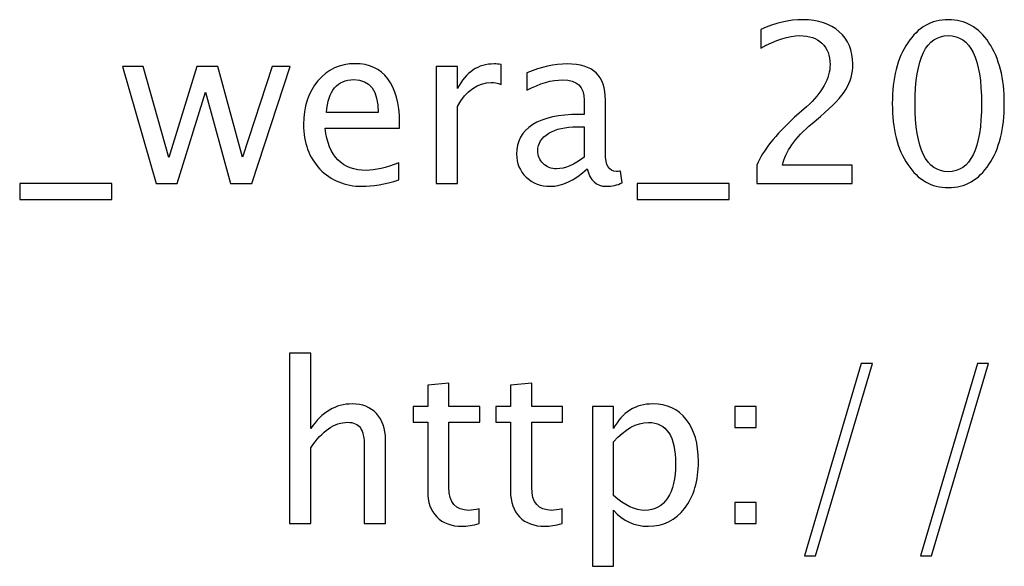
# Model space of a CAD drawing. Header units: centimetres. Extents: x -50 to 50, y -51 to 59.
# Drawn here: x 28.59 to 34.24, y 43.07 to 46.21 of the extents above; entities that cross this region are included whole.
import ezdxf

# ---------------------------------------------------------------- set-up
doc = ezdxf.new("R2010")
doc.units = ezdxf.units.CM
doc.header["$MEASUREMENT"] = 0
doc.layers.add('Layer 1', color=7, linetype='Continuous')

msp = doc.modelspace()

# ---------------------------------------------------------------- linework, layer by layer
at = {"layer": 'Layer 1'}
for points, knots in [([(32.8232, 45.2673), (32.8232, 45.2673), (32.8232, 45.37398), (32.8232, 45.37398), (32.8232, 45.37398), (32.85876, 45.45717), (32.93052, 45.54797), (33.03868, 45.64597), (33.03868, 45.64597), (33.03868, 45.64597), (33.10853, 45.70863), (33.10853, 45.70863), (33.10853, 45.70863), (33.19849, 45.79033), (33.24357, 45.87119), (33.24357, 45.95162), (33.24357, 45.95162), (33.24357, 46.00305), (33.22812, 46.04327), (33.19743, 46.07269), (33.19743, 46.07269), (33.16674, 46.10211), (33.12419, 46.11693), (33.07022, 46.11693), (33.07022, 46.11693), (33.00714, 46.11693), (32.93242, 46.0928), (32.84606, 46.04454), (32.84606, 46.04454), (32.84606, 46.04454), (32.84606, 46.15122), (32.84606, 46.15122), (32.84606, 46.15122), (32.92755, 46.18932), (33.00862, 46.20837), (33.08948, 46.20837), (33.08948, 46.20837), (33.17541, 46.20837), (33.24442, 46.1853), (33.29649, 46.13894), (33.29649, 46.13894), (33.34835, 46.09259), (33.37438, 46.03121), (33.37438, 45.95458), (33.37438, 45.95458), (33.37438, 45.89955), (33.36126, 45.85065), (33.33501, 45.80811), (33.33501, 45.80811), (33.30855, 45.76535), (33.25966, 45.71371), (33.1879, 45.65275), (33.1879, 45.65275), (33.1879, 45.65275), (33.1407, 45.61253), (33.1407, 45.61253), (33.1407, 45.61253), (33.04249, 45.52934), (32.98576, 45.44976), (32.97052, 45.37398), (32.97052, 45.37398), (32.97052, 45.37398), (33.37057, 45.37398), (33.37057, 45.37398), (33.37057, 45.37398), (33.37057, 45.37398), (33.37057, 45.2673), (33.37057, 45.2673), (33.37057, 45.2673), (33.37057, 45.2673), (32.8232, 45.2673), (32.8232, 45.2673)], [0, 0, 0, 0, 0.0526316, 0.0526316, 0.0526316, 0.0526316, 0.1052632, 0.1052632, 0.1052632, 0.1052632, 0.1578947, 0.1578947, 0.1578947, 0.1578947, 0.2105263, 0.2105263, 0.2105263, 0.2105263, 0.2631579, 0.2631579, 0.2631579, 0.2631579, 0.3157895, 0.3157895, 0.3157895, 0.3157895, 0.3684211, 0.3684211, 0.3684211, 0.3684211, 0.4210526, 0.4210526, 0.4210526, 0.4210526, 0.4736842, 0.4736842, 0.4736842, 0.4736842, 0.5263158, 0.5263158, 0.5263158, 0.5263158, 0.5789474, 0.5789474, 0.5789474, 0.5789474, 0.6315789, 0.6315789, 0.6315789, 0.6315789, 0.6842105, 0.6842105, 0.6842105, 0.6842105, 0.7368421, 0.7368421, 0.7368421, 0.7368421, 0.7894737, 0.7894737, 0.7894737, 0.7894737, 0.8421053, 0.8421053, 0.8421053, 0.8421053, 0.8947368, 0.8947368, 0.8947368, 0.8947368, 1, 1, 1, 1]), ([(33.92217, 45.24444), (33.82586, 45.24444), (33.74818, 45.28868), (33.68934, 45.37694), (33.68934, 45.37694), (33.63028, 45.46521), (33.60086, 45.58163), (33.60086, 45.72641), (33.60086, 45.72641), (33.60086, 45.87119), (33.63028, 45.9876), (33.68934, 46.07587), (33.68934, 46.07587), (33.74818, 46.16413), (33.82586, 46.20837), (33.92217, 46.20837), (33.92217, 46.20837), (34.0189, 46.20837), (34.09658, 46.16434), (34.15543, 46.07629), (34.15543, 46.07629), (34.21406, 45.98824), (34.24348, 45.87161), (34.24348, 45.72641), (34.24348, 45.72641), (34.24348, 45.58163), (34.21406, 45.46521), (34.15543, 45.37694), (34.15543, 45.37694), (34.09658, 45.28868), (34.0189, 45.24444), (33.92217, 45.24444)], [0, 0, 0, 0, 0.1111111, 0.1111111, 0.1111111, 0.1111111, 0.2222222, 0.2222222, 0.2222222, 0.2222222, 0.3333333, 0.3333333, 0.3333333, 0.3333333, 0.4444444, 0.4444444, 0.4444444, 0.4444444, 0.5555556, 0.5555556, 0.5555556, 0.5555556, 0.6666667, 0.6666667, 0.6666667, 0.6666667, 0.7777778, 0.7777778, 0.7777778, 0.7777778, 1, 1, 1, 1]), ([(33.92196, 45.33588), (34.04917, 45.33588), (34.11267, 45.46606), (34.11267, 45.72641), (34.11267, 45.72641), (34.11267, 45.98676), (34.04917, 46.11693), (33.92196, 46.11693), (33.92196, 46.11693), (33.79517, 46.11693), (33.73167, 45.98676), (33.73167, 45.72641), (33.73167, 45.72641), (33.73167, 45.46606), (33.79517, 45.33588), (33.92196, 45.33588)], [0, 0, 0, 0, 0.2, 0.2, 0.2, 0.2, 0.4, 0.4, 0.4, 0.4, 0.6, 0.6, 0.6, 0.6, 1, 1, 1, 1]), ([(29.37642, 45.2673), (29.37642, 45.2673), (29.18338, 45.9404), (29.18338, 45.9404), (29.18338, 45.9404), (29.18338, 45.9404), (29.30234, 45.9404), (29.30234, 45.9404), (29.30234, 45.9404), (29.30234, 45.9404), (29.45029, 45.4178), (29.45029, 45.4178), (29.45029, 45.4178), (29.45029, 45.4178), (29.60989, 45.9404), (29.60989, 45.9404), (29.60989, 45.9404), (29.60989, 45.9404), (29.73181, 45.9404), (29.73181, 45.9404), (29.73181, 45.9404), (29.73181, 45.9404), (29.87214, 45.41864), (29.87214, 45.41864), (29.87214, 45.41864), (29.87214, 45.41864), (30.0419, 45.9404), (30.0419, 45.9404), (30.0419, 45.9404), (30.0419, 45.9404), (30.14604, 45.9404), (30.14604, 45.9404), (30.14604, 45.9404), (30.14604, 45.9404), (29.92633, 45.2673), (29.92633, 45.2673), (29.92633, 45.2673), (29.92633, 45.2673), (29.80441, 45.2673), (29.80441, 45.2673), (29.80441, 45.2673), (29.80441, 45.2673), (29.66005, 45.79223), (29.66005, 45.79223), (29.66005, 45.79223), (29.66005, 45.79223), (29.49834, 45.2673), (29.49834, 45.2673), (29.49834, 45.2673), (29.49834, 45.2673), (29.37642, 45.2673), (29.37642, 45.2673)], [0, 0, 0, 0, 0.0714286, 0.0714286, 0.0714286, 0.0714286, 0.1428571, 0.1428571, 0.1428571, 0.1428571, 0.2142857, 0.2142857, 0.2142857, 0.2142857, 0.2857143, 0.2857143, 0.2857143, 0.2857143, 0.3571429, 0.3571429, 0.3571429, 0.3571429, 0.4285714, 0.4285714, 0.4285714, 0.4285714, 0.5, 0.5, 0.5, 0.5, 0.5714286, 0.5714286, 0.5714286, 0.5714286, 0.6428571, 0.6428571, 0.6428571, 0.6428571, 0.7142857, 0.7142857, 0.7142857, 0.7142857, 0.7857143, 0.7857143, 0.7857143, 0.7857143, 0.8571429, 0.8571429, 0.8571429, 0.8571429, 1, 1, 1, 1]), ([(30.77025, 45.28889), (30.68834, 45.26434), (30.61827, 45.25206), (30.55985, 45.25206), (30.55985, 45.25206), (30.46016, 45.25206), (30.37909, 45.28508), (30.31665, 45.35091), (30.31665, 45.35091), (30.25421, 45.41674), (30.22288, 45.50204), (30.22288, 45.60703), (30.22288, 45.60703), (30.22288, 45.70884), (30.2504, 45.79245), (30.30564, 45.85785), (30.30564, 45.85785), (30.36089, 45.92304), (30.43158, 45.95564), (30.51773, 45.95564), (30.51773, 45.95564), (30.59922, 45.95564), (30.6623, 45.92664), (30.70675, 45.86865), (30.70675, 45.86865), (30.7512, 45.81065), (30.77343, 45.72852), (30.77343, 45.62205), (30.77343, 45.62205), (30.77343, 45.62205), (30.77279, 45.5848), (30.77279, 45.5848), (30.77279, 45.5848), (30.77279, 45.5848), (30.34734, 45.5848), (30.34734, 45.5848), (30.34734, 45.5848), (30.36512, 45.42393), (30.44365, 45.3435), (30.58271, 45.3435), (30.58271, 45.3435), (30.63373, 45.3435), (30.69617, 45.35789), (30.77025, 45.38668), (30.77025, 45.38668), (30.77025, 45.38668), (30.77025, 45.28889), (30.77025, 45.28889)], [0, 0, 0, 0, 0.0769231, 0.0769231, 0.0769231, 0.0769231, 0.1538462, 0.1538462, 0.1538462, 0.1538462, 0.2307692, 0.2307692, 0.2307692, 0.2307692, 0.3076923, 0.3076923, 0.3076923, 0.3076923, 0.3846154, 0.3846154, 0.3846154, 0.3846154, 0.4615385, 0.4615385, 0.4615385, 0.4615385, 0.5384615, 0.5384615, 0.5384615, 0.5384615, 0.6153846, 0.6153846, 0.6153846, 0.6153846, 0.6923077, 0.6923077, 0.6923077, 0.6923077, 0.7692308, 0.7692308, 0.7692308, 0.7692308, 0.8461538, 0.8461538, 0.8461538, 0.8461538, 1, 1, 1, 1]), ([(30.98382, 45.2673), (30.98382, 45.2673), (30.98382, 45.9404), (30.98382, 45.9404), (30.98382, 45.9404), (30.98382, 45.9404), (31.10574, 45.9404), (31.10574, 45.9404), (31.10574, 45.9404), (31.10574, 45.9404), (31.10574, 45.81319), (31.10574, 45.81319), (31.10574, 45.81319), (31.15421, 45.90738), (31.22449, 45.95437), (31.31677, 45.95437), (31.31677, 45.95437), (31.32926, 45.95437), (31.34238, 45.95331), (31.35593, 45.9512), (31.35593, 45.9512), (31.35593, 45.9512), (31.35593, 45.83711), (31.35593, 45.83711), (31.35593, 45.83711), (31.33476, 45.84409), (31.31614, 45.84769), (31.30005, 45.84769), (31.30005, 45.84769), (31.22258, 45.84769), (31.15781, 45.80197), (31.10574, 45.71032), (31.10574, 45.71032), (31.10574, 45.71032), (31.10574, 45.2673), (31.10574, 45.2673), (31.10574, 45.2673), (31.10574, 45.2673), (30.98382, 45.2673), (30.98382, 45.2673)], [0, 0, 0, 0, 0.0909091, 0.0909091, 0.0909091, 0.0909091, 0.1818182, 0.1818182, 0.1818182, 0.1818182, 0.2727273, 0.2727273, 0.2727273, 0.2727273, 0.3636364, 0.3636364, 0.3636364, 0.3636364, 0.4545455, 0.4545455, 0.4545455, 0.4545455, 0.5454545, 0.5454545, 0.5454545, 0.5454545, 0.6363636, 0.6363636, 0.6363636, 0.6363636, 0.7272727, 0.7272727, 0.7272727, 0.7272727, 0.8181818, 0.8181818, 0.8181818, 0.8181818, 1, 1, 1, 1]), ([(31.85038, 45.35303), (31.77715, 45.28572), (31.70666, 45.25206), (31.63893, 45.25206), (31.63893, 45.25206), (31.58326, 45.25206), (31.5369, 45.26942), (31.50029, 45.30434), (31.50029, 45.30434), (31.46346, 45.33927), (31.44504, 45.38329), (31.44504, 45.43642), (31.44504, 45.43642), (31.44504, 45.50987), (31.47594, 45.56639), (31.53775, 45.60576), (31.53775, 45.60576), (31.59956, 45.64513), (31.68825, 45.66481), (31.80382, 45.66481), (31.80382, 45.66481), (31.80382, 45.66481), (31.83239, 45.66481), (31.83239, 45.66481), (31.83239, 45.66481), (31.83239, 45.66481), (31.83239, 45.74588), (31.83239, 45.74588), (31.83239, 45.74588), (31.83239, 45.82398), (31.79175, 45.86293), (31.71026, 45.86293), (31.71026, 45.86293), (31.64718, 45.86293), (31.57818, 45.84303), (31.50346, 45.80324), (31.50346, 45.80324), (31.50346, 45.80324), (31.50346, 45.90357), (31.50346, 45.90357), (31.50346, 45.90357), (31.58559, 45.93744), (31.66306, 45.95437), (31.73566, 45.95437), (31.73566, 45.95437), (31.81038, 45.95437), (31.86562, 45.93744), (31.90097, 45.90336), (31.90097, 45.90336), (31.93653, 45.86928), (31.95431, 45.81679), (31.95431, 45.74588), (31.95431, 45.74588), (31.95431, 45.74588), (31.95431, 45.44171), (31.95431, 45.44171), (31.95431, 45.44171), (31.95431, 45.37208), (31.97569, 45.33715), (32.01866, 45.33715), (32.01866, 45.33715), (32.02395, 45.33715), (32.03178, 45.338), (32.04215, 45.33969), (32.04215, 45.33969), (32.04215, 45.33969), (32.05083, 45.27196), (32.05083, 45.27196), (32.05083, 45.27196), (32.0231, 45.25862), (31.99262, 45.25206), (31.95918, 45.25206), (31.95918, 45.25206), (31.90224, 45.25206), (31.86605, 45.28572), (31.85038, 45.35303)], [0, 0, 0, 0, 0.05, 0.05, 0.05, 0.05, 0.1, 0.1, 0.1, 0.1, 0.15, 0.15, 0.15, 0.15, 0.2, 0.2, 0.2, 0.2, 0.25, 0.25, 0.25, 0.25, 0.3, 0.3, 0.3, 0.3, 0.35, 0.35, 0.35, 0.35, 0.4, 0.4, 0.4, 0.4, 0.45, 0.45, 0.45, 0.45, 0.5, 0.5, 0.5, 0.5, 0.55, 0.55, 0.55, 0.55, 0.6, 0.6, 0.6, 0.6, 0.65, 0.65, 0.65, 0.65, 0.7, 0.7, 0.7, 0.7, 0.75, 0.75, 0.75, 0.75, 0.8, 0.8, 0.8, 0.8, 0.85, 0.85, 0.85, 0.85, 0.9, 0.9, 0.9, 0.9, 1, 1, 1, 1]), ([(30.35369, 45.67624), (30.35369, 45.67624), (30.65087, 45.67624), (30.65087, 45.67624), (30.65087, 45.67624), (30.65087, 45.80155), (30.60409, 45.8642), (30.51075, 45.8642), (30.51075, 45.8642), (30.41677, 45.8642), (30.36449, 45.80155), (30.35369, 45.67624)], [0, 0, 0, 0, 0.25, 0.25, 0.25, 0.25, 0.5, 0.5, 0.5, 0.5, 1, 1, 1, 1]), ([(31.83239, 45.41949), (31.83239, 45.41949), (31.83239, 45.59242), (31.83239, 45.59242), (31.83239, 45.59242), (31.83239, 45.59242), (31.79323, 45.59369), (31.79323, 45.59369), (31.79323, 45.59369), (31.7255, 45.59369), (31.67089, 45.5812), (31.62919, 45.55623), (31.62919, 45.55623), (31.5877, 45.53104), (31.56696, 45.49781), (31.56696, 45.45632), (31.56696, 45.45632), (31.56696, 45.42732), (31.57733, 45.40277), (31.59786, 45.38266), (31.59786, 45.38266), (31.61861, 45.36255), (31.6438, 45.35239), (31.67364, 45.35239), (31.67364, 45.35239), (31.72444, 45.35239), (31.77736, 45.37483), (31.83239, 45.41949)], [0, 0, 0, 0, 0.125, 0.125, 0.125, 0.125, 0.25, 0.25, 0.25, 0.25, 0.375, 0.375, 0.375, 0.375, 0.5, 0.5, 0.5, 0.5, 0.625, 0.625, 0.625, 0.625, 0.75, 0.75, 0.75, 0.75, 1, 1, 1, 1]), ([(28.5941, 45.17586), (28.5941, 45.17586), (28.5941, 45.2673), (28.5941, 45.2673), (28.5941, 45.2673), (28.5941, 45.2673), (29.12242, 45.2673), (29.12242, 45.2673), (29.12242, 45.2673), (29.12242, 45.2673), (29.12242, 45.17586), (29.12242, 45.17586), (29.12242, 45.17586), (29.12242, 45.17586), (28.5941, 45.17586), (28.5941, 45.17586)], [0, 0, 0, 0, 0.2, 0.2, 0.2, 0.2, 0.4, 0.4, 0.4, 0.4, 0.6, 0.6, 0.6, 0.6, 1, 1, 1, 1]), ([(32.13613, 45.17586), (32.13613, 45.17586), (32.13613, 45.2673), (32.13613, 45.2673), (32.13613, 45.2673), (32.13613, 45.2673), (32.66445, 45.2673), (32.66445, 45.2673), (32.66445, 45.2673), (32.66445, 45.2673), (32.66445, 45.17586), (32.66445, 45.17586), (32.66445, 45.17586), (32.66445, 45.17586), (32.13613, 45.17586), (32.13613, 45.17586)], [0, 0, 0, 0, 0.2, 0.2, 0.2, 0.2, 0.4, 0.4, 0.4, 0.4, 0.6, 0.6, 0.6, 0.6, 1, 1, 1, 1]), ([(30.14179, 43.31573), (30.14179, 43.31573), (30.14179, 44.2949), (30.14179, 44.2949), (30.14179, 44.2949), (30.14179, 44.2949), (30.26371, 44.2949), (30.26371, 44.2949), (30.26371, 44.2949), (30.26371, 44.2949), (30.26371, 43.86162), (30.26371, 43.86162), (30.26371, 43.86162), (30.32827, 43.95581), (30.40743, 44.0028), (30.50099, 44.0028), (30.50099, 44.0028), (30.55983, 44.0028), (30.60661, 43.98439), (30.64111, 43.94734), (30.64111, 43.94734), (30.67561, 43.91051), (30.69297, 43.86077), (30.69297, 43.79854), (30.69297, 43.79854), (30.69297, 43.79854), (30.69297, 43.31573), (30.69297, 43.31573), (30.69297, 43.31573), (30.69297, 43.31573), (30.57105, 43.31573), (30.57105, 43.31573), (30.57105, 43.31573), (30.57105, 43.31573), (30.57105, 43.75875), (30.57105, 43.75875), (30.57105, 43.75875), (30.57105, 43.8087), (30.56364, 43.84426), (30.54904, 43.86543), (30.54904, 43.86543), (30.53422, 43.88681), (30.50988, 43.89739), (30.4758, 43.89739), (30.4758, 43.89739), (30.40087, 43.89739), (30.33017, 43.8485), (30.26371, 43.75071), (30.26371, 43.75071), (30.26371, 43.75071), (30.26371, 43.31573), (30.26371, 43.31573), (30.26371, 43.31573), (30.26371, 43.31573), (30.14179, 43.31573), (30.14179, 43.31573)], [0, 0, 0, 0, 0.0666667, 0.0666667, 0.0666667, 0.0666667, 0.1333333, 0.1333333, 0.1333333, 0.1333333, 0.2, 0.2, 0.2, 0.2, 0.2666667, 0.2666667, 0.2666667, 0.2666667, 0.3333333, 0.3333333, 0.3333333, 0.3333333, 0.4, 0.4, 0.4, 0.4, 0.4666667, 0.4666667, 0.4666667, 0.4666667, 0.5333333, 0.5333333, 0.5333333, 0.5333333, 0.6, 0.6, 0.6, 0.6, 0.6666667, 0.6666667, 0.6666667, 0.6666667, 0.7333333, 0.7333333, 0.7333333, 0.7333333, 0.8, 0.8, 0.8, 0.8, 0.8666667, 0.8666667, 0.8666667, 0.8666667, 1, 1, 1, 1]), ([(33.09623, 43.13158), (33.09623, 43.13158), (33.42283, 44.23394), (33.42283, 44.23394), (33.42283, 44.23394), (33.42283, 44.23394), (33.48739, 44.23394), (33.48739, 44.23394), (33.48739, 44.23394), (33.48739, 44.23394), (33.16079, 43.13158), (33.16079, 43.13158), (33.16079, 43.13158), (33.16079, 43.13158), (33.09623, 43.13158), (33.09623, 43.13158)], [0, 0, 0, 0, 0.2, 0.2, 0.2, 0.2, 0.4, 0.4, 0.4, 0.4, 0.6, 0.6, 0.6, 0.6, 1, 1, 1, 1]), ([(33.76213, 43.13158), (33.76213, 43.13158), (34.08873, 44.23394), (34.08873, 44.23394), (34.08873, 44.23394), (34.08873, 44.23394), (34.15329, 44.23394), (34.15329, 44.23394), (34.15329, 44.23394), (34.15329, 44.23394), (33.82669, 43.13158), (33.82669, 43.13158), (33.82669, 43.13158), (33.82669, 43.13158), (33.76213, 43.13158), (33.76213, 43.13158)], [0, 0, 0, 0, 0.2, 0.2, 0.2, 0.2, 0.4, 0.4, 0.4, 0.4, 0.6, 0.6, 0.6, 0.6, 1, 1, 1, 1]), ([(31.23103, 43.31594), (31.19335, 43.30557), (31.16055, 43.30049), (31.13282, 43.30049), (31.13282, 43.30049), (31.07059, 43.30049), (31.02212, 43.31827), (30.9874, 43.35383), (30.9874, 43.35383), (30.95248, 43.38939), (30.93512, 43.43871), (30.93512, 43.502), (30.93512, 43.502), (30.93512, 43.502), (30.93512, 43.89739), (30.93512, 43.89739), (30.93512, 43.89739), (30.93512, 43.89739), (30.85088, 43.89739), (30.85088, 43.89739), (30.85088, 43.89739), (30.85088, 43.89739), (30.85088, 43.98883), (30.85088, 43.98883), (30.85088, 43.98883), (30.85088, 43.98883), (30.93512, 43.98883), (30.93512, 43.98883), (30.93512, 43.98883), (30.93512, 43.98883), (30.93512, 44.11054), (30.93512, 44.11054), (30.93512, 44.11054), (30.93512, 44.11054), (31.05704, 44.12218), (31.05704, 44.12218), (31.05704, 44.12218), (31.05704, 44.12218), (31.05704, 43.98883), (31.05704, 43.98883), (31.05704, 43.98883), (31.05704, 43.98883), (31.23357, 43.98883), (31.23357, 43.98883), (31.23357, 43.98883), (31.23357, 43.98883), (31.23357, 43.89739), (31.23357, 43.89739), (31.23357, 43.89739), (31.23357, 43.89739), (31.05704, 43.89739), (31.05704, 43.89739), (31.05704, 43.89739), (31.05704, 43.89739), (31.05704, 43.52401), (31.05704, 43.52401), (31.05704, 43.52401), (31.05704, 43.43596), (31.09535, 43.39193), (31.17176, 43.39193), (31.17176, 43.39193), (31.18806, 43.39193), (31.20775, 43.39468), (31.23103, 43.39997), (31.23103, 43.39997), (31.23103, 43.39997), (31.23103, 43.31594), (31.23103, 43.31594)], [0, 0, 0, 0, 0.0555556, 0.0555556, 0.0555556, 0.0555556, 0.1111111, 0.1111111, 0.1111111, 0.1111111, 0.1666667, 0.1666667, 0.1666667, 0.1666667, 0.2222222, 0.2222222, 0.2222222, 0.2222222, 0.2777778, 0.2777778, 0.2777778, 0.2777778, 0.3333333, 0.3333333, 0.3333333, 0.3333333, 0.3888889, 0.3888889, 0.3888889, 0.3888889, 0.4444444, 0.4444444, 0.4444444, 0.4444444, 0.5, 0.5, 0.5, 0.5, 0.5555556, 0.5555556, 0.5555556, 0.5555556, 0.6111111, 0.6111111, 0.6111111, 0.6111111, 0.6666667, 0.6666667, 0.6666667, 0.6666667, 0.7222222, 0.7222222, 0.7222222, 0.7222222, 0.7777778, 0.7777778, 0.7777778, 0.7777778, 0.8333333, 0.8333333, 0.8333333, 0.8333333, 0.8888889, 0.8888889, 0.8888889, 0.8888889, 1, 1, 1, 1]), ([(31.70601, 43.31594), (31.66833, 43.30557), (31.63553, 43.30049), (31.6078, 43.30049), (31.6078, 43.30049), (31.54557, 43.30049), (31.4971, 43.31827), (31.46238, 43.35383), (31.46238, 43.35383), (31.42746, 43.38939), (31.4101, 43.43871), (31.4101, 43.502), (31.4101, 43.502), (31.4101, 43.502), (31.4101, 43.89739), (31.4101, 43.89739), (31.4101, 43.89739), (31.4101, 43.89739), (31.32586, 43.89739), (31.32586, 43.89739), (31.32586, 43.89739), (31.32586, 43.89739), (31.32586, 43.98883), (31.32586, 43.98883), (31.32586, 43.98883), (31.32586, 43.98883), (31.4101, 43.98883), (31.4101, 43.98883), (31.4101, 43.98883), (31.4101, 43.98883), (31.4101, 44.11054), (31.4101, 44.11054), (31.4101, 44.11054), (31.4101, 44.11054), (31.53202, 44.12218), (31.53202, 44.12218), (31.53202, 44.12218), (31.53202, 44.12218), (31.53202, 43.98883), (31.53202, 43.98883), (31.53202, 43.98883), (31.53202, 43.98883), (31.70855, 43.98883), (31.70855, 43.98883), (31.70855, 43.98883), (31.70855, 43.98883), (31.70855, 43.89739), (31.70855, 43.89739), (31.70855, 43.89739), (31.70855, 43.89739), (31.53202, 43.89739), (31.53202, 43.89739), (31.53202, 43.89739), (31.53202, 43.89739), (31.53202, 43.52401), (31.53202, 43.52401), (31.53202, 43.52401), (31.53202, 43.43596), (31.57033, 43.39193), (31.64674, 43.39193), (31.64674, 43.39193), (31.66304, 43.39193), (31.68273, 43.39468), (31.70601, 43.39997), (31.70601, 43.39997), (31.70601, 43.39997), (31.70601, 43.31594), (31.70601, 43.31594)], [0, 0, 0, 0, 0.0555556, 0.0555556, 0.0555556, 0.0555556, 0.1111111, 0.1111111, 0.1111111, 0.1111111, 0.1666667, 0.1666667, 0.1666667, 0.1666667, 0.2222222, 0.2222222, 0.2222222, 0.2222222, 0.2777778, 0.2777778, 0.2777778, 0.2777778, 0.3333333, 0.3333333, 0.3333333, 0.3333333, 0.3888889, 0.3888889, 0.3888889, 0.3888889, 0.4444444, 0.4444444, 0.4444444, 0.4444444, 0.5, 0.5, 0.5, 0.5, 0.5555556, 0.5555556, 0.5555556, 0.5555556, 0.6111111, 0.6111111, 0.6111111, 0.6111111, 0.6666667, 0.6666667, 0.6666667, 0.6666667, 0.7222222, 0.7222222, 0.7222222, 0.7222222, 0.7777778, 0.7777778, 0.7777778, 0.7777778, 0.8333333, 0.8333333, 0.8333333, 0.8333333, 0.8888889, 0.8888889, 0.8888889, 0.8888889, 1, 1, 1, 1]), ([(31.88, 43.07062), (31.88, 43.07062), (31.88, 43.98883), (31.88, 43.98883), (31.88, 43.98883), (31.88, 43.98883), (32.00192, 43.98883), (32.00192, 43.98883), (32.00192, 43.98883), (32.00192, 43.98883), (32.00192, 43.86162), (32.00192, 43.86162), (32.00192, 43.86162), (32.05187, 43.95581), (32.12702, 44.0028), (32.22713, 44.0028), (32.22713, 44.0028), (32.3082, 44.0028), (32.37191, 43.97338), (32.41848, 43.91432), (32.41848, 43.91432), (32.46505, 43.85527), (32.48833, 43.77462), (32.48833, 43.67239), (32.48833, 43.67239), (32.48833, 43.56105), (32.46187, 43.47109), (32.40917, 43.40294), (32.40917, 43.40294), (32.35646, 43.33457), (32.28704, 43.30049), (32.2011, 43.30049), (32.2011, 43.30049), (32.1213, 43.30049), (32.05484, 43.33097), (32.00192, 43.39214), (32.00192, 43.39214), (32.00192, 43.39214), (32.00192, 43.07062), (32.00192, 43.07062), (32.00192, 43.07062), (32.00192, 43.07062), (31.88, 43.07062), (31.88, 43.07062)], [0, 0, 0, 0, 0.0833333, 0.0833333, 0.0833333, 0.0833333, 0.1666667, 0.1666667, 0.1666667, 0.1666667, 0.25, 0.25, 0.25, 0.25, 0.3333333, 0.3333333, 0.3333333, 0.3333333, 0.4166667, 0.4166667, 0.4166667, 0.4166667, 0.5, 0.5, 0.5, 0.5, 0.5833333, 0.5833333, 0.5833333, 0.5833333, 0.6666667, 0.6666667, 0.6666667, 0.6666667, 0.75, 0.75, 0.75, 0.75, 0.8333333, 0.8333333, 0.8333333, 0.8333333, 1, 1, 1, 1]), ([(32.69703, 43.86691), (32.69703, 43.86691), (32.69703, 43.98883), (32.69703, 43.98883), (32.69703, 43.98883), (32.69703, 43.98883), (32.81895, 43.98883), (32.81895, 43.98883), (32.81895, 43.98883), (32.81895, 43.98883), (32.81895, 43.86691), (32.81895, 43.86691), (32.81895, 43.86691), (32.81895, 43.86691), (32.69703, 43.86691), (32.69703, 43.86691)], [0, 0, 0, 0, 0.2, 0.2, 0.2, 0.2, 0.4, 0.4, 0.4, 0.4, 0.6, 0.6, 0.6, 0.6, 1, 1, 1, 1]), ([(32.00192, 43.47617), (32.06479, 43.42008), (32.12469, 43.39193), (32.18163, 43.39193), (32.18163, 43.39193), (32.23772, 43.39193), (32.28111, 43.41543), (32.31159, 43.4622), (32.31159, 43.4622), (32.34228, 43.50898), (32.35752, 43.57481), (32.35752, 43.6599), (32.35752, 43.6599), (32.35752, 43.81738), (32.30545, 43.89612), (32.20131, 43.89612), (32.20131, 43.89612), (32.13315, 43.89612), (32.06669, 43.85929), (32.00192, 43.78542), (32.00192, 43.78542), (32.00192, 43.78542), (32.00192, 43.47617), (32.00192, 43.47617)], [0, 0, 0, 0, 0.1428571, 0.1428571, 0.1428571, 0.1428571, 0.2857143, 0.2857143, 0.2857143, 0.2857143, 0.4285714, 0.4285714, 0.4285714, 0.4285714, 0.5714286, 0.5714286, 0.5714286, 0.5714286, 0.7142857, 0.7142857, 0.7142857, 0.7142857, 1, 1, 1, 1]), ([(32.69703, 43.31573), (32.69703, 43.31573), (32.69703, 43.43765), (32.69703, 43.43765), (32.69703, 43.43765), (32.69703, 43.43765), (32.81895, 43.43765), (32.81895, 43.43765), (32.81895, 43.43765), (32.81895, 43.43765), (32.81895, 43.31573), (32.81895, 43.31573), (32.81895, 43.31573), (32.81895, 43.31573), (32.69703, 43.31573), (32.69703, 43.31573)], [0, 0, 0, 0, 0.2, 0.2, 0.2, 0.2, 0.4, 0.4, 0.4, 0.4, 0.6, 0.6, 0.6, 0.6, 1, 1, 1, 1])]:
    msp.add_open_spline(points, degree=3, knots=knots, dxfattribs=at)

doc.saveas('drawing.dxf')
